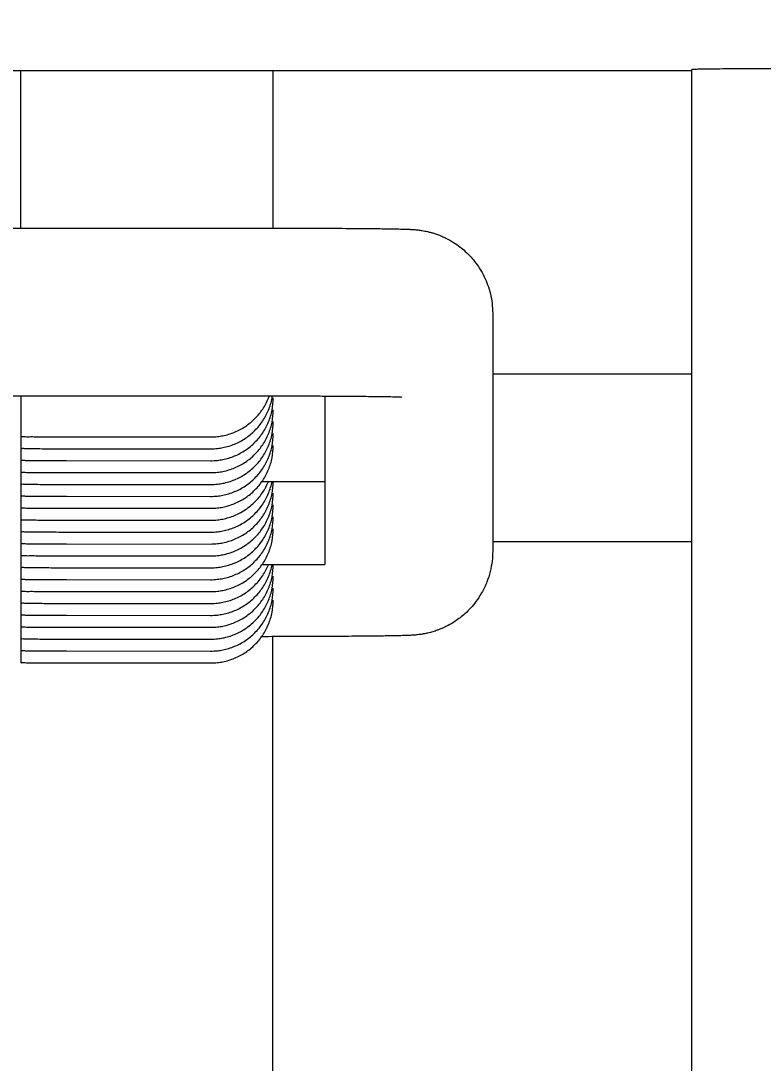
# Model space of a CAD drawing. Extents: x -5598 to 26293, y -3808 to 13850.
# Drawn here: x -728.669 to -725.129, y 2214.49 to 2219.46 of the extents above; entities that cross this region are included whole.
import ezdxf

# ---------------------------------------------------------------- set-up
doc = ezdxf.new("R2010")
doc.units = 0
doc.header["$LTSCALE"] = 100
doc.header["$MEASUREMENT"] = 0
doc.layers.add('AK', color=7, linetype='Continuous', lineweight=15)
doc.layers.add('MAKPA GAZ', color=7, linetype='Continuous', lineweight=30, true_color=0x046a38)
doc.layers.add('MAKPA SIHHI', color=7, linetype='Continuous', lineweight=30, true_color=0x428a93)
doc.layers.add('OLCU DIS', color=7, linetype='Continuous')
doc.styles.add('MAKPA TESISAT', font='arial.ttf', dxfattribs={"height": 10})
doc.styles.add('olcu', font='romans.shx', dxfattribs={"width": 0.5})
doc.dimstyles.new('1-200', dxfattribs={"dimtxt": 40, "dimasz": 2, "dimexe": 0, "dimexo": 0, "dimgap": 10, "dimtad": 1, "dimdec": 4, "dimrnd": 0.1, "dimzin": 9, "dimdsep": 46, "dimtxsty": 'olcu', "dimblk1": 'SOL', "dimblk2": 'SAG', "dimsah": 1, "dimcen": 0, "dimse1": 1, "dimse2": 1, "dimclre": 13, "dimadec": 0, "dimazin": 0, "dimtfac": 1, "dimtdec": 4, "dimtix": 1, "dimtmove": 2, "dimatfit": 2, "dimldrblk": 'SOL', "dimfxl": 0, "dimtolj": 1, "dimarcsym": 0})
doc.dimstyles.new('MAKPA TESISAT DIM', dxfattribs={"dimscale": 0.7, "dimtxt": 12, "dimasz": 6, "dimexe": 4, "dimexo": 0, "dimgap": 8, "dimtad": 2, "dimtih": 1, "dimtoh": 1, "dimdec": 0, "dimrnd": 5, "dimzin": 0, "dimdsep": 46, "dimtxsty": 'MAKPA TESISAT', "dimblk1": 'OBLIQUE', "dimblk2": 'OBLIQUE', "dimsah": 1, "dimcen": 0, "dimdle": 3, "dimclrd": 256, "dimclre": 256, "dimclrt": 256, "dimadec": 0, "dimazin": 0, "dimtfac": 1, "dimtdec": 0, "dimtix": 1, "dimtofl": 0, "dimtmove": 2, "dimatfit": 3, "dimldrblk": 'OBLIQUE', "dimfxl": 0, "dimtvp": 7, "dimtolj": 1, "dimtzin": 0, "dimarcsym": 0})

# ---------------------------------------------------------------- blocks, each defined once
blk = doc.blocks.new('SOL')
at = {"color": 0}
for p, q in [((0, 30), (0, -6.962459165720928)), ((7.581908020783771, 0), (-6.967154622002339, 0))]:
    blk.add_line(p, q, dxfattribs=at)
blk.add_circle((0, 0), 3, dxfattribs=at)
blk = doc.blocks.new('SAG')
at = {"color": 0}
for p, q in [((0, -30), (0, 6.962459165720928)), ((7.581908020783771, 0), (-6.967154622002339, 0))]:
    blk.add_line(p, q, dxfattribs=at)
blk.add_circle((0, 0), 3, dxfattribs=at)
blk = doc.blocks.new('*D332')
at = {"layer": 'OLCU DIS', "color": 0, "lineweight": -2, "transparency": 16777216}
blk.add_line((21268, -934.9999999999671), (-2967.999999241584, -934.9999999999671), dxfattribs=at)
at = {"layer": 'OLCU DIS', "color": 0, "lineweight": -2, "transparency": 16777216, "xscale": 2, "yscale": 2, "zscale": 2, "rotation": 180}
blk.add_blockref('SAG', (-2969.999999241584, -934.9999999999671), dxfattribs=at)
at = {"layer": 'OLCU DIS', "color": 0, "lineweight": -2, "transparency": 16777216, "xscale": 2, "yscale": 2, "zscale": 2}
blk.add_blockref('SOL', (21270, -934.9999999999671), dxfattribs=at)
at = {"layer": 'OLCU DIS', "color": 0, "transparency": 16777216, "insert": (9295.637683253217, -904.9999999999671), "char_height": 40, "attachment_point": 5, "style": 'olcu'}
blk.add_mtext('\\A1;24240', dxfattribs=at)
blk = doc.blocks.new('OVEN TROLLEY')
at = {"layer": 'AK'}
for p, q in [((48.99818576172115, -12.21351469518845), (48.99818576172115, -4.122496222343671)), ((46.99795014032257, -5.416554677847216), (46.99795014032257, -14.91731210605928)), ((49.98081785917143, -12.08849161459352), (49.29345730039618, -12.08801953998613)), ((50.19832713457878, -12.14519140716868), (50.19832713457878, -12.09054497022873)), ((49.98081785917143, -12.14522077786955), (49.29345730039618, -12.14474870323897)), ((50.19832713457878, -12.2019205704214), (50.19832713457878, -12.14727413348146)), ((49.98081785917143, -12.20194994112239), (49.29345730039618, -12.201477866515)), ((50.19832713457878, -12.25864973369744), (50.19832713457878, -12.20400329675749)), ((49.98081785917143, -12.25867910439842), (49.29345730039618, -12.25820702976773)), ((50.19832713457878, -12.31537889695028), (50.19832713457878, -12.26073246003352)), ((49.98081785917143, -12.31540826765115), (49.29345730039618, -12.31493619306707)), ((50.19832713457878, -12.37210806022631), (50.19832713457878, -12.31746162316983)), ((49.98081785917143, -12.37213743081077), (49.29345730039618, -12.37166535631979)), ((50.19832713457878, -12.42883722347892), (50.19832713457878, -12.37419078644586)), ((49.98081785917143, -12.42886659406349), (49.29345730039618, -12.42839451959582)), ((50.19832713457878, -12.48556638675495), (50.19832713457878, -12.43091994969859)), ((49.98081785917143, -12.48559575733952), (49.29345730039618, -12.48512368273213)), ((50.19832713457878, -12.54229554989138), (50.19832713457878, -12.48764911297462)), ((49.04794527510546, -12.55725539311527), (48.7481563090522, -12.55725539311527)), ((48.7481563090522, -13.36099505372112), (48.7481563090522, -12.55725644585902)), ((49.98081785917143, -12.54232492059225), (49.29345730039618, -12.54185284598486)), ((50.19832713457878, -12.5990247131441), (50.19832713457878, -12.54437827622746)), ((47.94806206048803, -13.75500182834219), (47.94806206048803, -12.62041856328721)), ((49.98081785917143, -12.59905408386839), (49.29345730039618, -12.59858200926089)), ((50.19832713457878, -12.65575387642013), (50.19832713457878, -12.60110743950349)), ((47.94806206048803, -12.66722269415618), (46.99795014032257, -12.66722269415618)), ((49.98081785917143, -12.65578324712101), (49.29345730039618, -12.65531117251362)), ((50.19832713457878, -12.71248303967286), (50.19832713457878, -12.65783660275622)), ((49.98081785917143, -12.71251241039704), (49.29345730039618, -12.71204033578965)), ((50.19832713457878, -12.76921220294889), (50.19832713457878, -12.71456576603225)), ((49.98081785917143, -12.76924157367307), (49.29345730039618, -12.76876949904249)), ((50.19832713457878, -12.82594136620162), (50.19832713457878, -12.77129492928497)), ((49.98081785917143, -12.82597073692591), (49.29345730039618, -12.82549866231852)), ((50.19832713457878, -12.88267052947765), (50.19832713457878, -12.82802409256101)), ((49.98081785917143, -12.88269990020194), (49.29345730039618, -12.88222782557125)), ((50.19832713457878, -12.93939969273037), (50.19832713457878, -12.88475325581373)), ((49.04859138684684, -12.95348677955326), (48.7481563090522, -12.95348677955326)), ((49.98081785917143, -12.93942906345467), (49.29345730039618, -12.93895698884728)), ((50.19832713457878, -12.99612885602982), (50.19832713457878, -12.94148241908976)), ((49.98081785917143, -12.9961582267307), (49.29345730039618, -12.9956861521)), ((50.19832713457878, -13.05285801928244), (50.19832713457878, -12.99821158222608)), ((49.98081785917143, -13.05288738986701), (49.29345730039618, -13.05241531537604)), ((50.19832713457878, -13.10958718255847), (50.19832713457878, -13.05494074547892)), ((49.98081785917143, -13.10961655311985), (49.29345730039618, -13.10914447862876)), ((50.19832713457878, -13.16631634581131), (50.19832713457878, -13.11166990875495)), ((49.98081785917143, -13.16634571639588), (49.29345730039618, -13.16587364178849)), ((50.19832713457878, -13.3619367549079), (50.19832713457878, -13.16839907203098)), ((50.24833302510103, -13.3619367549079), (49.14820343332245, -13.3619367549079)), ((47.94806206048803, -13.46731694272012), (46.99795014032257, -13.46731694272012)), ((48.9943468660175, -14.16189939858156), (48.9943468660175, -14.91206985566521)), ((50.24833302510103, -14.16203100347184), (49.14820343332245, -14.16203100347184)), ((50.19832713457878, -14.16203100347184), (50.19832713457878, -14.91206985566521)), ((46.99795014032257, -14.91206985566532), (50.44835658724775, -14.91207556783911))]:
    blk.add_line(p, q, dxfattribs=at)
for points, start_tangent, end_tangent in [([(49.260259970982, -12.08985301210771), (49.23510435098421, -12.09374421908274), (49.17899493846913, -12.11077795586311), (49.12728095447515, -12.13846821830361), (49.08195428402986, -12.17574925239887), (49.04475572427634, -12.22118880302867), (49.01711436195171, -12.27304173790605), (49.00009406951118, -12.32931081933202), (48.9943468660175, -12.38783803178217)], (-0.3477019122999999, -0.0387024967000006), (6e-16, -0.3491392185999997)), ([(49.29345730039618, -12.08801953998613), (49.260259970982, -12.08985301210771)], (-0.0265768592, 1.82528e-05), (-0.0264674561, -0.0029460771)), ([(50.19299337890092, -12.09010957119744), (50.17715309609763, -12.08969231202491), (50.15174562491607, -12.08931644175891), (50.11750990780399, -12.08899324593358), (50.07656402751432, -12.08874271981176), (50.03013926231631, -12.08857217734908), (49.98081785917143, -12.08849161459352)], (-0.2352288512999999, -0.0489557626000004), (-0.1697291363, 0.0001165687999997)), ([(50.19832713457878, -12.09054497022873), (50.19299337890092, -12.09010957119744)], (0, 0.0042806934), (-0.0059326429, -0.0012347)), ([(49.260259970982, -12.14658217536043), (49.23510435098421, -12.15047338235877), (49.17899493846913, -12.16750711911584), (49.12728095447515, -12.19519738157964), (49.08195428402986, -12.2324784156749), (49.04475572427634, -12.2779179663047), (49.01711436195171, -12.32977090115889), (49.00009406951118, -12.38603998260805), (48.9943468660175, -12.44456719503501)], (-0.3477019122999999, -0.0387024967000006), (6e-16, -0.3491392185999997)), ([(49.29345730039618, -12.14474870323897), (49.260259970982, -12.14658217536043)], (-0.0265768592, 1.82528e-05), (-0.0264674561, -0.0029460771)), ([(50.19299337890092, -12.14683873445017), (50.17715309609763, -12.14642147530094), (50.15174562491607, -12.14604560503494), (50.11750990780399, -12.14572240920961), (50.07656402751432, -12.1454718830646), (50.03013926231631, -12.1453013406018), (49.98081785917143, -12.14522077786955)], (-0.2352288512999999, -0.0489557626000004), (-0.1697291363, 0.0001165687999997)), ([(50.19832713457878, -12.14727413348146), (50.19299337890092, -12.14683873445017)], (0, 0.0042806934), (-0.0059326429, -0.0012347)), ([(47.94806206048803, -12.62041856328721), (47.95073905944025, -12.57421236833318), (47.95985961406847, -12.52397463162197), (47.97532507761514, -12.4752526070572), (48.00069066508999, -12.422062891128), (48.02779182977371, -12.38074082488879), (48.08068077092172, -12.3228619955596), (48.12754118441931, -12.2866248814505), (48.15979303834627, -12.26741003311463), (48.18265919690599, -12.25612083867884), (48.19954990958228, -12.24890223023237), (48.21254014890278, -12.24395828646368), (48.23328467292583, -12.23710299254151), (48.25705702385755, -12.2307412502937), (48.27724260778029, -12.2265302898711), (48.29281155537444, -12.22399660515361), (48.30605726118061, -12.22230838878306), (48.31662611216904, -12.22125071870391), (48.32644710791634, -12.22047535075103), (48.3354255502985, -12.21991420664119), (48.34436091674149, -12.21946460268225), (48.35398101520818, -12.21906838362338), (48.36493497067692, -12.21869378375117), (48.37792560204967, -12.21832085006167), (48.39377868623103, -12.21793608939037), (48.41345303156992, -12.21753097226599), (48.43814412771585, -12.21709950271747), (48.4693749722386, -12.21663780970255), (48.50912875686196, -12.2161442656884), (48.55995587913218, -12.21562115192637), (48.61993710148942, -12.21511597718336), (48.68516336642766, -12.21466984186543), (48.75500064879304, -12.21428589451818), (48.82877829493361, -12.21396708145039), (48.90576978166915, -12.21371609239134), (48.98520695473404, -12.2135351532255), (49.05048957756378, -12.21344142091686)], (-1.8e-15, 1.064316900599999), (1.064316333899999, 0.0011375146000018)), ([(49.260259970982, -12.20331133863647), (49.23510435098421, -12.20720254561161), (49.17899493846913, -12.22423628239187), (49.12728095447515, -12.25192654471607), (49.08195428402986, -12.28920757892763), (49.04475572427634, -12.33464712955754), (49.01711436195171, -12.38650006443481), (49.00009406951118, -12.44276914588408), (48.9943468660175, -12.50129635833434)], (-0.3477019122999999, -0.0387024967000006), (6e-16, -0.3491392185999997)), ([(49.29345730039618, -12.201477866515), (49.260259970982, -12.20331133863647)], (-0.0265768592, 1.82528e-05), (-0.0264674561, -0.0029460771)), ([(50.19299337890092, -12.20356789758648), (50.17715309609763, -12.20315063855378), (50.15174562491607, -12.20277476831097), (50.11750990780399, -12.20245157246245), (50.07656402751432, -12.20220104634063), (50.03013926231631, -12.20203050387783), (49.98081785917143, -12.20194994112239)], (-0.2352288512999999, -0.0489557626000004), (-0.1697291363, 0.0001165687999997)), ([(50.19832713457878, -12.20400329675749), (50.19299337890092, -12.20356789758648)], (0, 0.0042806934), (-0.0059326429, -0.0012347)), ([(49.260259970982, -12.26004050188919), (49.23510435098421, -12.26393170877122), (49.17899493846913, -12.2809654456446), (49.12728095447515, -12.30865570796878), (49.08195428402986, -12.34593674220366), (49.04475572427634, -12.39137629283357), (49.01711436195171, -12.44322922768765), (49.00009406951118, -12.49949830913681), (48.9943468660175, -12.55802552158707)], (-0.3477019122999999, -0.0387024967000006), (6e-16, -0.3491392185999997)), ([(49.29345730039618, -12.25820702976773), (49.260259970982, -12.26004050188919)], (-0.0265768592, 1.82528e-05), (-0.0264674561, -0.0029460771)), ([(50.19299337890092, -12.26029706086263), (50.17715309609763, -12.259879801853), (50.15174562491607, -12.2595039315637), (50.11750990780399, -12.25918073573837), (50.07656402751432, -12.25893020947683), (50.03013926231631, -12.25875966713056), (49.98081785917143, -12.25867910439842)], (-0.2352288512999999, -0.0489557626000004), (-0.1697291363, 0.0001165687999997)), ([(50.19832713457878, -12.26073246003352), (50.19299337890092, -12.26029706086263)], (0, 0.0042806934), (-0.0059326429, -0.0012347)), ([(49.260259970982, -12.31676966516522), (49.23510435098421, -12.32066087202395), (49.17899493846913, -12.33769460892063), (49.12728095447515, -12.36538487124483), (49.08195428402986, -12.4026659054565), (49.04475572427634, -12.44810545608629), (49.01711436195171, -12.49995839096368), (49.00009406951118, -12.55622747227312), (48.9998939805722, -12.55724601350948)], (-0.3016793605999999, -0.0335797533000005), (-0.0579957358999995, -0.2979509038000002)), ([(49.29345730039618, -12.31493619306707), (49.260259970982, -12.31676966516522)], (-0.0265768592, 1.82528e-05), (-0.0264674561, -0.0029460771)), ([(50.19299337890092, -12.31702622413854), (50.17715309609763, -12.31660896510573), (50.15174562491607, -12.31623309483973), (50.11750990780399, -12.31590989887468), (50.07656402751432, -12.31565937272967), (50.03013926231631, -12.31548883040659), (49.98081785917143, -12.31540826765115)], (-0.2352288512999999, -0.0489557626000004), (-0.1697291363, 0.0001165687999997)), ([(50.19832713457878, -12.31746162316983), (50.19299337890092, -12.31702622413854)], (0, 0.0042806934), (-0.0059326429, -0.0012347)), ([(49.260259970982, -12.37349882841806), (49.23510435098421, -12.37739003529998), (49.17899493846913, -12.39442377219666), (49.12728095447515, -12.42211403452086), (49.08195428402986, -12.45939506873242), (49.04475572427634, -12.50483461936233), (49.01711436195171, -12.55668755421641), (49.01688501281331, -12.557244314684)], (-0.2545027082, -0.0283285477000005), (-0.0972435095999995, -0.2367405177000001)), ([(49.29345730039618, -12.37166535631979), (49.260259970982, -12.37349882841806)], (-0.0265768592, 1.82528e-05), (-0.0264674561, -0.0029460771)), ([(50.19299337890092, -12.37375538739138), (50.17715309609763, -12.37333812838176), (50.15174562491607, -12.37296225809245), (50.11750990780399, -12.37263906215071), (50.07656402751432, -12.3723885360057), (50.03013926231631, -12.37221799354301), (49.98081785917143, -12.37213743081077)], (-0.2352288512999999, -0.0489557626000004), (-0.1697291363, 0.0001165687999997)), ([(50.19832713457878, -12.37419078644586), (50.19299337890092, -12.37375538739138)], (0, 0.0042806934), (-0.0059326429, -0.0012347)), ([(49.260259970982, -12.43022799169398), (49.23510435098421, -12.43411919855271), (49.17899493846913, -12.4511529354495), (49.12728095447515, -12.47884319779689), (49.08195428402986, -12.51612423198526), (49.04475572427634, -12.56156378261505), (49.01711436195171, -12.61341671749244), (49.00009406951118, -12.66968579880188), (48.9943468660175, -12.72821301125214)], (-0.3477019122999999, -0.0387024967000006), (6e-16, -0.3491392185999997)), ([(49.29345730039618, -12.42839451959582), (49.260259970982, -12.43022799169398)], (-0.0265768592, 1.82528e-05), (-0.0264674561, -0.0029460771)), ([(50.19299337890092, -12.43048455066741), (50.17715309609763, -12.4300672916346), (50.15174562491607, -12.42969142136849), (50.11750990780399, -12.42936822540355), (50.07656402751432, -12.42911769925842), (50.03013926231631, -12.42894715679574), (49.98081785917143, -12.42886659406349)], (-0.2352288512999999, -0.0489557626000004), (-0.1697291363, 0.0001165687999997)), ([(50.19832713457878, -12.43091994969859), (50.19299337890092, -12.43048455066741)], (0, 0.0042806934), (-0.0059326429, -0.0012347)), ([(49.260259970982, -12.48695715494682), (49.23510435098421, -12.49084836182874), (49.17899493846913, -12.50788209872553), (49.12728095447515, -12.53557236104962), (49.08195428402986, -12.57285339526129), (49.04475572427634, -12.61829294575136), (49.01711436195171, -12.67014588074516), (49.00009406951118, -12.72641496207791), (48.9943468660175, -12.78494217452817)], (-0.3477019122999999, -0.0387024967000006), (6e-16, -0.3491392185999997)), ([(49.29345730039618, -12.48512368273213), (49.260259970982, -12.48695715494682)], (-0.0265768592, 1.82528e-05), (-0.0264674561, -0.0029460771)), ([(50.19299337890092, -12.48721371392014), (50.17715309609763, -12.48679645477091), (50.15174562491607, -12.48642058462133), (50.11750990780399, -12.48609738867958), (50.07656402751432, -12.48584686253446), (50.03013926231631, -12.48567632007177), (49.98081785917143, -12.48559575733952)], (-0.2352288512999999, -0.0489557626000004), (-0.1697291363, 0.0001165687999997)), ([(50.19832713457878, -12.48764911297462), (50.19299337890092, -12.48721371392014)], (0, 0.0042806934), (-0.0059326429, -0.0012347)), ([(49.260259970982, -12.54368631822285), (49.23510435098421, -12.54757752508158), (49.17899493846913, -12.56461126197826), (49.12728095447515, -12.59230152432565), (49.08195428402986, -12.62958255851401), (49.04475572427634, -12.67502210902739), (49.01711436195171, -12.72687504388148), (49.00009406951118, -12.78314412533063), (48.9943468660175, -12.84167133778101)], (-0.3477019122999999, -0.0387024967000006), (6e-16, -0.3491392185999997)), ([(49.29345730039618, -12.54185284598486), (49.260259970982, -12.54368631822285)], (-0.0265768592, 1.82528e-05), (-0.0264674561, -0.0029460771)), ([(50.19299337890092, -12.54394287719617), (50.17715309609763, -12.54352561804694), (50.15174562491607, -12.54314974789736), (50.11750990780399, -12.54282655193231), (50.07656402751432, -12.54257602581049), (50.03013926231631, -12.5424054833478), (49.98081785917143, -12.54232492059225)], (-0.2352288512999999, -0.0489557626000004), (-0.1697291363, 0.0001165687999997)), ([(50.19832713457878, -12.54437827622746), (50.19299337890092, -12.54394287719617)], (0, 0.0042806934), (-0.0059326429, -0.0012347)), ([(49.260259970982, -12.60041548135916), (49.23510435098421, -12.60430668835761), (49.17899493846913, -12.62134042525429), (49.12728095447515, -12.64903068757837), (49.08195428402986, -12.68631172179005), (49.04475572427634, -12.73175127228023), (49.01711436195171, -12.78360420715751), (49.00009406951118, -12.83987328860667), (48.9943468660175, -12.89840050105693)], (-0.3477019122999999, -0.0387024967000006), (6e-16, -0.3491392185999997)), ([(49.29345730039618, -12.59858200926089), (49.260259970982, -12.60041548135916)], (-0.0265768592, 1.82528e-05), (-0.0264674561, -0.0029460771)), ([(50.19299337890092, -12.6006720404489), (50.17715309609763, -12.60025478129967), (50.15174562491607, -12.59987891115008), (50.11750990780399, -12.59955571520834), (50.07656402751432, -12.59930518906321), (50.03013926231631, -12.59913464662384), (49.98081785917143, -12.59905408386839)], (-0.2352288512999999, -0.0489557626000004), (-0.1697291363, 0.0001165687999997)), ([(50.19832713457878, -12.60110743950349), (50.19299337890092, -12.6006720404489)], (0, 0.0042806934), (-0.0059326429, -0.0012347)), ([(49.260259970982, -12.65714464461189), (49.23510435098421, -12.66103585161022), (49.17899493846913, -12.67806958850701), (49.12728095447515, -12.70575985085441), (49.08195428402986, -12.74304088504277), (49.04475572427634, -12.78848043555626), (49.01711436195171, -12.84033337041023), (49.00009406951118, -12.89660245185939), (48.99435137980013, -12.95348635698895)], (-0.3463929258000001, -0.0385567941000006), (-0.0019107551999994, -0.3478722793)), ([(49.29345730039618, -12.65531117251362), (49.260259970982, -12.65714464461189)], (-0.0265768592, 1.82528e-05), (-0.0264674561, -0.0029460771)), ([(50.19299337890092, -12.65740120372493), (50.17715309609763, -12.6569839445757), (50.15174562491607, -12.65660807428639), (50.11750990780399, -12.65628487846106), (50.07656402751432, -12.65603435233925), (50.03013926231631, -12.65586380987656), (49.98081785917143, -12.65578324712101)], (-0.2352288512999999, -0.0489557626000004), (-0.1697291363, 0.0001165687999997)), ([(50.19832713457878, -12.65783660275622), (50.19299337890092, -12.65740120372493)], (0, 0.0042806934), (-0.0059326429, -0.0012347)), ([(49.260259970982, -12.71387380788792), (49.23510435098421, -12.71776501488625), (49.17899493846913, -12.73479875178304), (49.12728095447515, -12.76248901410724), (49.08195428402986, -12.79977004817908), (49.04475572427634, -12.8452095988323), (49.01711436195171, -12.89706253368638), (49.0000636443086, -12.95348529760952)], (-0.3009786893999999, -0.0335017620000005), (-0.0587338083999995, -0.2970812828000001)), ([(49.29345730039618, -12.71204033578965), (49.260259970982, -12.71387380788792)], (-0.0265768592, 1.82528e-05), (-0.0264674561, -0.0029460771)), ([(50.19299337890092, -12.71413036697765), (50.17715309609763, -12.71371310782842), (50.15174562491607, -12.71333723756242), (50.11750990780399, -12.7130140417371), (50.07656402751432, -12.71276351559208), (50.03013926231631, -12.71259297315259), (49.98081785917143, -12.71251241039704)], (-0.2352288512999999, -0.0489557626000004), (-0.1697291363, 0.0001165687999997)), ([(50.19832713457878, -12.71456576603225), (50.19299337890092, -12.71413036697765)], (0, 0.0042806934), (-0.0059326429, -0.0012347)), ([(49.260259970982, -12.77060297114064), (49.23510435098421, -12.77449417816228), (49.17899493846913, -12.79152791491936), (49.12728095447515, -12.81921817738316), (49.08195428402986, -12.85649921147842), (49.04475572427634, -12.90193876210833), (49.01724313112786, -12.95348048690925)], (-0.2537558422000001, -0.0282454145000004), (-0.0976981380999996, -0.2357421517000002)), ([(49.29345730039618, -12.76876949904249), (49.260259970982, -12.77060297114064)], (-0.0265768592, 1.82528e-05), (-0.0264674561, -0.0029460771)), ([(50.19299337890092, -12.7708595302538), (50.17715309609763, -12.77044227110446), (50.15174562491607, -12.77006640081515), (50.11750990780399, -12.76974320498982), (50.07656402751432, -12.76949267886812), (50.03013926231631, -12.76932213640532), (49.98081785917143, -12.76924157367307)], (-0.2352288512999999, -0.0489557626000004), (-0.1697291363, 0.0001165687999997)), ([(50.19832713457878, -12.77129492928497), (50.19299337890092, -12.7708595302538)], (0, 0.0042806934), (-0.0059326429, -0.0012347)), ([(49.260259970982, -12.82733213441668), (49.23510435098421, -12.83122334141512), (49.17899493846913, -12.84825707819539), (49.12728095447515, -12.875947340636), (49.08195428402986, -12.91322837473115), (49.04475572427634, -12.95866792536094), (49.01711436195171, -13.01052086021514), (49.00009406951118, -13.0667899416643), (48.9943468660175, -13.12531715411455)], (-0.3477019122999999, -0.0387024967000006), (6e-16, -0.3491392185999997)), ([(49.29345730039618, -12.82549866231852), (49.260259970982, -12.82733213441668)], (-0.0265768592, 1.82528e-05), (-0.0264674561, -0.0029460771)), ([(50.19299337890092, -12.82758869350653), (50.17715309609763, -12.8271714343573), (50.15174562491607, -12.82679556409118), (50.11750990780399, -12.82647236826585), (50.07656402751432, -12.82622184212073), (50.03013926231631, -12.82605129968135), (49.98081785917143, -12.82597073692591)], (-0.2352288512999999, -0.0489557626000004), (-0.1697291363, 0.0001165687999997)), ([(50.19832713457878, -12.82802409256101), (50.19299337890092, -12.82758869350653)], (0, 0.0042806934), (-0.0059326429, -0.0012347)), ([(49.260259970982, -12.8840612976694), (49.23510435098421, -12.88795250455143), (49.17899493846913, -12.90498624144811), (49.12728095447515, -12.93267650377231), (49.08195428402986, -12.96995753800718), (49.04475572427634, -13.01539708863697), (49.01711436195171, -13.06725002349117), (49.00009406951118, -13.12351910491702), (48.9943468660175, -13.18204631736728)], (-0.3477019122999999, -0.0387024967000006), (6e-16, -0.3491392185999997)), ([(49.29345730039618, -12.88222782557125), (49.260259970982, -12.8840612976694)], (-0.0265768592, 1.82528e-05), (-0.0264674561, -0.0029460771)), ([(50.19299337890092, -12.88431785666603), (50.17715309609763, -12.88390059763333), (50.15174562491607, -12.88352472734402), (50.11750990780399, -12.88320153154188), (50.07656402751432, -12.88295100539676), (50.03013926231631, -12.88278046293408), (49.98081785917143, -12.88269990020194)], (-0.2352288512999999, -0.0489557626000004), (-0.1697291363, 0.0001165687999997)), ([(50.19832713457878, -12.88475325581373), (50.19299337890092, -12.88431785666603)], (0, 0.0042806934), (-0.0059326429, -0.0012347)), ([(49.260259970982, -12.94079046094543), (49.23510435098421, -12.94468166782747), (49.17899493846913, -12.96171540472414), (49.12728095447515, -12.98940566704834), (49.08195428402986, -13.0266867012599), (49.04475572427634, -13.07212625188981), (49.01711436195171, -13.12397918674389), (49.00009406951118, -13.18024826819305), (48.9943468660175, -13.23877548064331)], (-0.3477019122999999, -0.0387024967000006), (6e-16, -0.3491392185999997)), ([(49.29345730039618, -12.93895698884728), (49.260259970982, -12.94079046094543)], (-0.0265768592, 1.82528e-05), (-0.0264674561, -0.0029460771)), ([(50.19299337890092, -12.94104701991887), (50.17715309609763, -12.94062976088605), (50.15174562491607, -12.94025389061994), (50.11750990780399, -12.93993069479461), (50.07656402751432, -12.93968016853318), (50.03013926231631, -12.93950962621011), (49.98081785917143, -12.93942906345467)], (-0.2352288512999999, -0.0489557626000004), (-0.1697291363, 0.0001165687999997)), ([(50.19832713457878, -12.94148241908976), (50.19299337890092, -12.94104701991887)], (0, 0.0042806934), (-0.0059326429, -0.0012347)), ([(49.260259970982, -12.99751962422158), (49.23510435098421, -13.00141083108019), (49.17899493846913, -13.01844456797687), (49.12728095447515, -13.04613483030107), (49.08195428402986, -13.08341586453605), (49.04475572427634, -13.12885541516584), (49.01711436195171, -13.18070835001992), (49.00009406951118, -13.23697743132936), (48.9943468660175, -13.29550464377962)], (-0.3477019122999999, -0.0387024967000006), (6e-16, -0.3491392185999997)), ([(49.29345730039618, -12.9956861521), (49.260259970982, -12.99751962422158)], (-0.0265768592, 1.82528e-05), (-0.0264674561, -0.0029460771)), ([(50.19299337890092, -12.9977761831949), (50.17715309609763, -12.99735892416208), (50.15174562491607, -12.99698305387278), (50.11750990780399, -12.99665985793103), (50.07656402751432, -12.99640933180922), (50.03013926231631, -12.99623878946283), (49.98081785917143, -12.9961582267307)], (-0.2352288512999999, -0.0489557626000004), (-0.1697291363, 0.0001165687999997)), ([(50.19832713457878, -12.99821158222608), (50.19299337890092, -12.9977761831949)], (0, 0.0042806934), (-0.0059326429, -0.0012347)), ([(49.260259970982, -13.05424878749761), (49.23510435098421, -13.05813999435622), (49.17899493846913, -13.0751737312529), (49.12728095447515, -13.1028639935771), (49.08195428402986, -13.14014502778877), (49.04475572427634, -13.18558457841857), (49.01711436195171, -13.23743751327265), (49.00009406951118, -13.29370659460539), (48.9943468660175, -13.35223380703235)], (-0.3477019122999999, -0.0387024967000006), (6e-16, -0.3491392185999997)), ([(49.29345730039618, -13.05241531537604), (49.260259970982, -13.05424878749761)], (-0.0265768592, 1.82528e-05), (-0.0264674561, -0.0029460771)), ([(50.19299337890092, -13.05450534644762), (50.17715309609763, -13.05408808741481), (50.15174562491607, -13.05371221714881), (50.11750990780399, -13.05338902120707), (50.07656402751432, -13.05313849506194), (50.03013926231631, -13.05296795259915), (49.98081785917143, -13.05288738986701)], (-0.2352288512999999, -0.0489557626000004), (-0.1697291363, 0.0001165687999997)), ([(50.19832713457878, -13.05494074547892), (50.19299337890092, -13.05450534644762)], (0, 0.0042806934), (-0.0059326429, -0.0012347)), ([(49.260259970982, -13.11097795075034), (49.23510435098421, -13.11486915760895), (49.17899493846913, -13.13190289452905), (49.12728095447515, -13.15959315682983), (49.08195428402986, -13.19687419106481), (49.04475572427634, -13.2423137416946), (49.01711436195171, -13.29416667654868), (49.00009406951118, -13.35043575788143), (48.99807432847444, -13.36175674408434)], (-0.309996243, -0.0345055007000005), (-0.0489053247999995, -0.3080956087000001)), ([(49.29345730039618, -13.10914447862876), (49.260259970982, -13.11097795075034)], (-0.0265768592, 1.82528e-05), (-0.0264674561, -0.0029460771)), ([(50.19299337890092, -13.11123450972366), (50.17715309609763, -13.11081725069084), (50.15174562491607, -13.11044138042484), (50.11750990780399, -13.11011818445979), (50.07656402751432, -13.10986765833797), (50.03013926231631, -13.10969711587518), (49.98081785917143, -13.10961655311985)], (-0.2352288512999999, -0.0489557626000004), (-0.1697291363, 0.0001165687999997)), ([(50.19832713457878, -13.11166990875495), (50.19299337890092, -13.11123450972366)], (0, 0.0042806934), (-0.0059326429, -0.0012347)), ([(49.260259970982, -13.16770711402637), (49.23510435098421, -13.17159832088498), (49.17899493846913, -13.18863205778177), (49.12728095447515, -13.21632232010597), (49.08195428402986, -13.25360335431753), (49.04475572427634, -13.29904290483091), (49.01711436195171, -13.35089583982471), (49.01288873206919, -13.36171378790163)], (-0.2632626211999999, -0.0293036085000005), (-0.0915310205999996, -0.2484077164000002)), ([(49.29345730039618, -13.16587364178849), (49.260259970982, -13.16770711402637)], (-0.0265768592, 1.82528e-05), (-0.0264674561, -0.0029460771)), ([(50.19299337890092, -13.16796367299969), (50.17715309609763, -13.16754641385046), (50.15174562491607, -13.16717054370087), (50.11750990780399, -13.16684734773582), (50.07656402751432, -13.1665968215907), (50.03013926231631, -13.16642627912802), (49.98081785917143, -13.16634571639588)], (-0.2352288512999999, -0.0489557626000004), (-0.1697291363, 0.0001165687999997)), ([(50.19832713457878, -13.16839907203098), (50.19299337890092, -13.16796367299969)], (0, 0.0042806934), (-0.0059326429, -0.0012347)), ([(49.14820343332245, -13.3619367549079), (49.06541321190877, -13.36189910959217), (48.98354502972813, -13.36178662270526), (48.90351298907205, -13.36160064494459), (48.82621426891397, -13.36134343951698), (48.75252111883025, -13.36101820456088), (48.68327567856193, -13.36062913624323), (48.61928918703358, -13.36018158990191), (48.56239432487051, -13.3596924440352), (48.51725641051904, -13.35922255878097), (48.48208312872463, -13.3587870566057), (48.4546729141324, -13.35838845543321), (48.4333666548308, -13.3580274663982), (48.41690396643832, -13.35770406880169), (48.40432708417655, -13.35741832851192), (48.39490895687492, -13.35717101789771), (48.38810236133292, -13.35696426328502), (48.38083066475235, -13.35669119198565)], (-0.6137700736999997, -1.1e-15), (-0.0004785904, -0.0109049444)), ([(49.14820343332245, -14.16203100347184), (49.06533858286581, -14.16199362043983), (48.98333241606029, -14.1618818300193), (48.90303238744979, -14.16169669508224), (48.82526468341836, -14.16143994709705), (48.75082331746249, -14.16111391842128), (48.6804578077457, -14.16072142069447), (48.61484534431371, -14.16026541936435), (48.55715805494114, -14.15977298585926), (48.51130758851638, -14.15930076922518), (48.47488788776661, -14.15885655201271), (48.44578999626115, -14.15844139448597), (48.42239973657421, -14.15805411014003), (48.40346748642048, -14.15769207748803), (48.38801258339651, -14.1573515778756), (48.37526142321882, -14.15702803713498), (48.36458222023781, -14.15671552956337), (48.35545552913696, -14.15640653417199), (48.34743244579874, -14.15609073309451), (48.34011688929183, -14.15575380226357), (48.33314908701582, -14.15537553884781), (48.32614148355184, -14.15492363338114), (48.31879032935819, -14.15435674072933), (48.31126316179859, -14.15366367282104), (48.30304029754492, -14.15276398834533), (48.29369874663541, -14.15155002385143), (48.28456634950714, -14.15015768796434), (48.27155956270268, -14.14781206914915), (48.25881603805453, -14.14508877597973), (48.24189269467603, -14.14080088048933), (48.22478894527865, -14.13566083587932), (48.20656694553907, -14.12925269316179), (48.18532131448715, -14.12049842743431), (48.16753405320319, -14.11203586506883), (48.14367350502275, -14.09891894931206), (48.11059227315115, -14.07694902332719), (48.08621256930643, -14.05744047878534), (48.05714541365738, -14.02958072224851), (48.03415177295107, -14.0029541903524), (48.01052483927322, -13.96967093868875), (47.98825782678921, -13.92978704961706), (47.97211494534836, -13.89163659111352), (47.95904538389856, -13.84810616661559), (47.95103471802428, -13.80368378792184), (47.94806206048803, -13.75500182834219)], (-1.142624535599997, -2.1e-15), (-2.1e-15, 1.142624535599997)), ([(45.99783232961214, -14.9173121060594), (46.00341757439887, -14.917962493922), (46.02004854372341, -14.91859835333878), (46.04735372906437, -14.91920547996415), (46.08472317781422, -14.91977031187843), (46.13132211828484, -14.92028023143063), (46.18610960707871, -14.92072384807966), (46.24786178228111, -14.92109125199488), (46.31519920217701, -14.92137423594238), (46.38661766028358, -14.92156647871002), (46.46052178608385, -14.92166368578319), (46.53526068371126, -14.92166368578319), (46.60916480962746, -14.92156647871002), (46.68058326762991, -14.92137423594249), (46.74792068763043, -14.92109125199488), (46.80967286272777, -14.92072384807966), (46.86446035151027, -14.92028023143052), (46.91105929196907, -14.91977031187843), (46.94842874071889, -14.91920547996403), (46.9757339261881, -14.91859835333878), (46.99236489551263, -14.917962493922), (46.99795014032257, -14.91731210605928)], (1.4e-15, -0.8001079952000001), (-1.4e-15, 0.8001079952000001))]:
    blk.add_spline(points, degree=3, dxfattribs=dict(at, start_tangent=start_tangent, end_tangent=end_tangent))
blk = doc.blocks.new('_OBLIQUE')
at = {"color": 0, "linetype": 'ByBlock', "lineweight": -2}
blk.add_line((-0.5, -0.5), (0.5, 0.5), dxfattribs=at)
blk = doc.blocks.new('*D1005')
at = {"layer": 'MAKPA SIHHI', "lineweight": -2, "transparency": 16777216}
for p, q in [((-749.7533808635154, 2197.232070836355), (-749.7533808635153, 2517.767929162604)), ((-610.0000000024922, 2515.667929162604), (-752.5533808635154, 2515.667929162604)), ((-609.9999999999998, 2199.332070836355), (-752.5533808635154, 2199.332070836355))]:
    blk.add_line(p, q, dxfattribs=at)
at = {"layer": 'MAKPA SIHHI', "lineweight": -2, "transparency": 16777216, "xscale": 4.199999999999998, "yscale": 4.199999999999998, "zscale": 4.199999999999998}
for p, rotation in [((-749.7533808635153, 2515.667929162604), 90), ((-749.7533808635154, 2199.332070836355), 270)]:
    blk.add_blockref('_OBLIQUE', p, dxfattribs=dict(at, rotation=rotation))
at = {"layer": 'MAKPA SIHHI', "transparency": 16777216, "insert": (-766.4345541240889, 2357.49999999948), "char_height": 10, "attachment_point": 5, "style": 'MAKPA TESISAT'}
blk.add_mtext('\\A1;315', dxfattribs=at)
blk = doc.blocks.new('*D1068')
at = {"layer": 'MAKPA GAZ', "lineweight": -2, "transparency": 16777216}
for p, q in [((-762.5317205052996, 2199.332070836351), (-762.5317205052996, 2392.035892867825)), ((-609.9999999999998, 2189.999999998954), (-609.9999999999998, 2392.035892867825)), ((-607.8999999999997, 2389.235892867825), (-764.6317205052999, 2389.235892867825))]:
    blk.add_line(p, q, dxfattribs=at)
at = {"layer": 'MAKPA GAZ', "lineweight": -2, "transparency": 16777216, "xscale": 4.199999999999998, "yscale": 4.199999999999998, "zscale": 4.199999999999998, "rotation": 180}
blk.add_blockref('_OBLIQUE', (-762.5317205052996, 2389.235892867825), dxfattribs=at)
at = {"layer": 'MAKPA GAZ', "lineweight": -2, "transparency": 16777216, "xscale": 4.199999999999998, "yscale": 4.199999999999998, "zscale": 4.199999999999998}
blk.add_blockref('_OBLIQUE', (-609.9999999999998, 2389.235892867825), dxfattribs=at)
at = {"layer": 'MAKPA GAZ', "transparency": 16777216, "insert": (-686.2658602526498, 2399.941622745041), "char_height": 10, "attachment_point": 5, "style": 'MAKPA TESISAT'}
blk.add_mtext('\\A1;155', dxfattribs=at)

msp = doc.modelspace()

# ---------------------------------------------------------------- block references
at = {"layer": 'AK', "rotation": 180}
msp.add_blockref('OVEN TROLLEY', (-678.4705610021399, 2204.310057637898), dxfattribs=at)

# ---------------------------------------------------------------- dimensions: what is measured, and where the dimension line sits
at = {"layer": 'MAKPA GAZ'}
dim = msp.add_linear_dim(base=(-762.5317205052996, 2389.235892867825), p1=(-609.9999999999998, 2189.999999998954), p2=(-762.5317205052996, 2199.332070836351), dimstyle='MAKPA TESISAT DIM', override={"dimfxl": 0}, dxfattribs=at)
dim.commit()
dim.dimension.update_dxf_attribs({"geometry": '*D1068', "text_midpoint": (-686.2658602526498, 2399.941622745041)})
at = {"layer": 'MAKPA SIHHI'}
dim = msp.add_linear_dim(base=(-749.7533808635153, 2515.667929162604), p1=(-609.9999999999998, 2199.332070836355), p2=(-610.0000000024922, 2515.667929162604), angle=90, dimstyle='MAKPA TESISAT DIM', override={"dimfxl": 0}, dxfattribs=at)
dim.commit()
dim.dimension.update_dxf_attribs({"geometry": '*D1005', "text_midpoint": (-766.4345541240889, 2357.49999999948)})
at = {"layer": 'OLCU DIS', "color": 7}
dim = msp.add_linear_dim(base=(-2969.999999241584, -934.9999999999671), p1=(21270, -634.9999999999673), p2=(-2969.999999241583, 7534.999999997421), dimstyle='1-200', dxfattribs=at)
dim.commit()
dim.dimension.update_dxf_attribs({"geometry": '*D332', "text_midpoint": (9295.637683253217, -904.9999999999671), "dimtype": 160})

doc.saveas('drawing.dxf')
